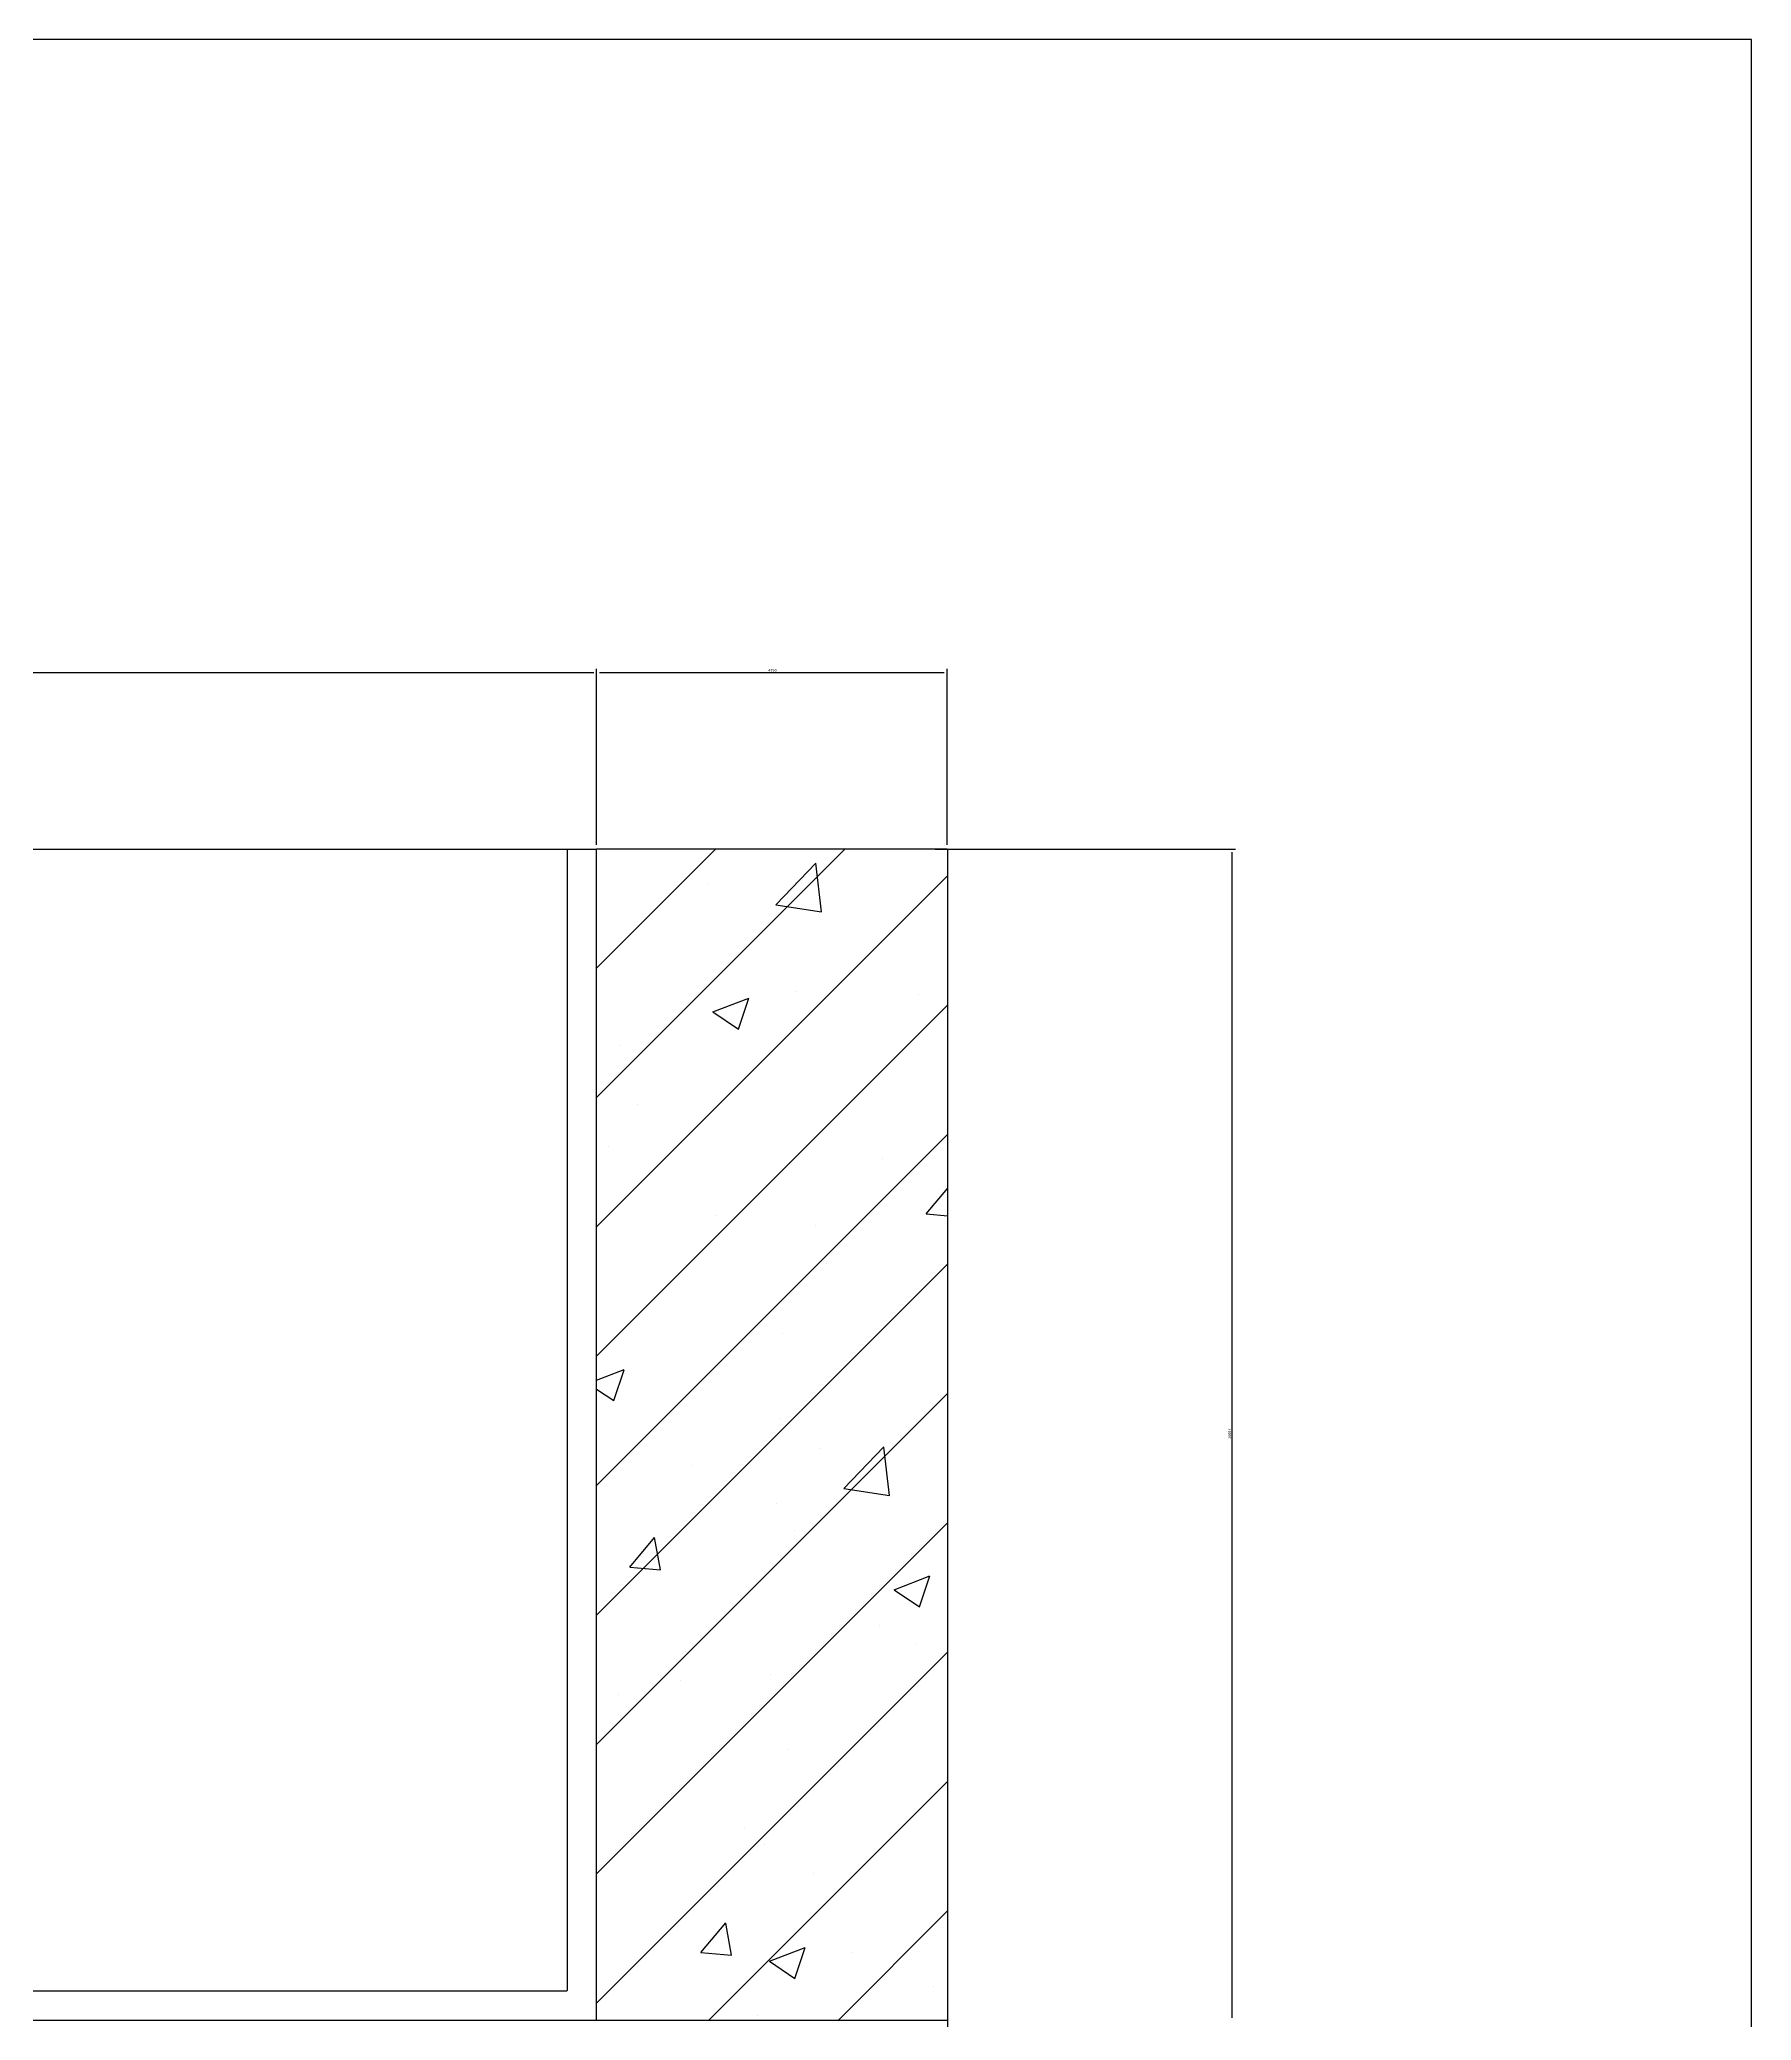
# Model space of a CAD drawing. Header units: metres. Extents: x 0 to 594, y 0 to 420.
# Drawn here: x 360.1 to 594, y 149.3 to 420 of the extents above; entities that cross this region are included whole.
import ezdxf

# ---------------------------------------------------------------- set-up
doc = ezdxf.new("R2010")
doc.units = ezdxf.units.M
doc.layers.add(' ', color=7, linetype='Continuous')

msp = doc.modelspace()

# ---------------------------------------------------------------- linework, layer by layer
for p, q in [((594, 420), (0, 420)), ((594, 0), (594, 420)), ((128.63, 333.54), (435.83, 333.54)), ((436.23, 309.99), (436.23, 334.04)), ((436.23, 309.99), (436.23, 334.04)), ((436.63, 333.54), (483.73, 333.54)), ((484.13, 309.99), (484.13, 334.04)), ((128.23, 309.39), (436.23, 309.39)), ((432.23, 153.49), (432.23, 309.39)), ((484.13, 309.39), (436.23, 309.39)), ((436.23, 149.39), (436.23, 309.39)), ((436.23, 293.13), (452.48, 309.39)), ((436.23, 275.45), (470.16, 309.39)), ((454.23, 309.39), (450.23, 309.39)), ((482.49, 309.39), (523.53, 309.39)), ((484.13, 309.39), (484.23, 309.29)), ((484.23, 117.49), (484.23, 309.29)), ((523.03, 308.99), (523.03, 149.71)), ((460.72, 301.79), (466.17, 307.47)), ((466.95, 300.82), (466.18, 307.47)), ((436.23, 257.77), (484.23, 305.77)), ((451.53, 304.49), (451.53, 304.49)), ((463.42, 304.88), (463.42, 304.88)), ((460.29, 302.13), (460.29, 302.13)), ((460.72, 301.79), (466.95, 300.82)), ((463.38, 289.88), (463.38, 289.88)), ((436.23, 240.1), (484.23, 288.1)), ((452.12, 287.14), (457.02, 289.03)), ((452.12, 287.14), (455.6, 284.8)), ((455.6, 284.79), (457.02, 289.02)), ((480.2, 289.51), (480.2, 289.51)), ((439.37, 282.5), (439.37, 282.5)), ((441.88, 274.52), (441.88, 274.52)), ((436.23, 222.42), (484.23, 270.42)), ((437.9, 268.72), (437.9, 268.72)), ((462.53, 266.58), (462.53, 266.58)), ((475.26, 267.14), (475.26, 267.14)), ((481.27, 259.55), (484.23, 263.08)), ((452.66, 259.32), (452.66, 259.32)), ((466.11, 258.01), (466.11, 258.01)), ((481.27, 259.55), (484.23, 259.29)), ((436.23, 204.74), (484.23, 252.74)), ((467.67, 252.73), (467.67, 252.73)), ((461.68, 243.27), (461.68, 243.27)), ((436.23, 236.82), (439.99, 238.27)), ((438.57, 234.03), (439.99, 238.26)), ((436.23, 235.62), (438.57, 234.04)), ((436.23, 187.06), (484.23, 235.06)), ((461.34, 231.56), (461.34, 231.56)), ((466.78, 227.43), (466.78, 227.43)), ((470, 222.01), (475.45, 227.7)), ((476.23, 221.05), (475.46, 227.69)), ((449.25, 225.12), (449.25, 225.12)), ((470, 222.01), (476.23, 221.05)), ((460.83, 219.97), (460.83, 219.97)), ((436.23, 169.39), (484.23, 217.39)), ((440.77, 211.29), (444.14, 215.31)), ((444.96, 210.92), (444.15, 215.31)), ((463.22, 216.24), (463.22, 216.24)), ((440.77, 211.29), (444.95, 210.92)), ((476.87, 208.2), (481.77, 210.08)), ((480.36, 205.85), (481.77, 210.08)), ((476.87, 208.2), (480.35, 205.85)), ((474.87, 203.31), (474.87, 203.31)), ((479.99, 200.87), (479.99, 200.87)), ((436.23, 151.71), (484.23, 199.71)), ((448.36, 199.82), (448.36, 199.82)), ((447.71, 195.79), (447.71, 195.79)), ((459.98, 196.67), (459.98, 196.67)), ((439.17, 193.86), (439.17, 193.86)), ((462.47, 186.39), (462.47, 186.39)), ((451.58, 149.39), (484.23, 182.03)), ((456.46, 175.7), (456.46, 175.7)), ((459.13, 173.36), (459.13, 173.36)), ((465.9, 169.36), (465.9, 169.36)), ((450.48, 158.63), (453.86, 162.66)), ((454.67, 158.27), (453.86, 162.65)), ((469.26, 149.39), (484.23, 164.35)), ((450.48, 158.63), (454.67, 158.27)), ((459.84, 157.44), (464.74, 159.32)), ((459.84, 157.44), (463.32, 155.09)), ((463.32, 155.09), (464.74, 159.32)), ((471.15, 158.63), (471.15, 158.63)), ((132.33, 153.39), (432.13, 153.39)), ((432.13, 153.39), (432.23, 153.49)), ((482.25, 153.92), (482.25, 153.92)), ((80.33, 149.39), (484.13, 149.39)), ((458.27, 150.06), (458.27, 150.06)), ((484.23, 149.49), (484.13, 149.39))]:
    msp.add_line(p, q)

# ---------------------------------------------------------------- texts
at = {"layer": ' '}
msp.add_text('4790', height=0.36, dxfattribs=at).set_placement((459.69, 333.65))
msp.add_text('16007', height=0.36, rotation=90, dxfattribs=at).set_placement((522.87, 228.81))

doc.saveas('drawing.dxf')
